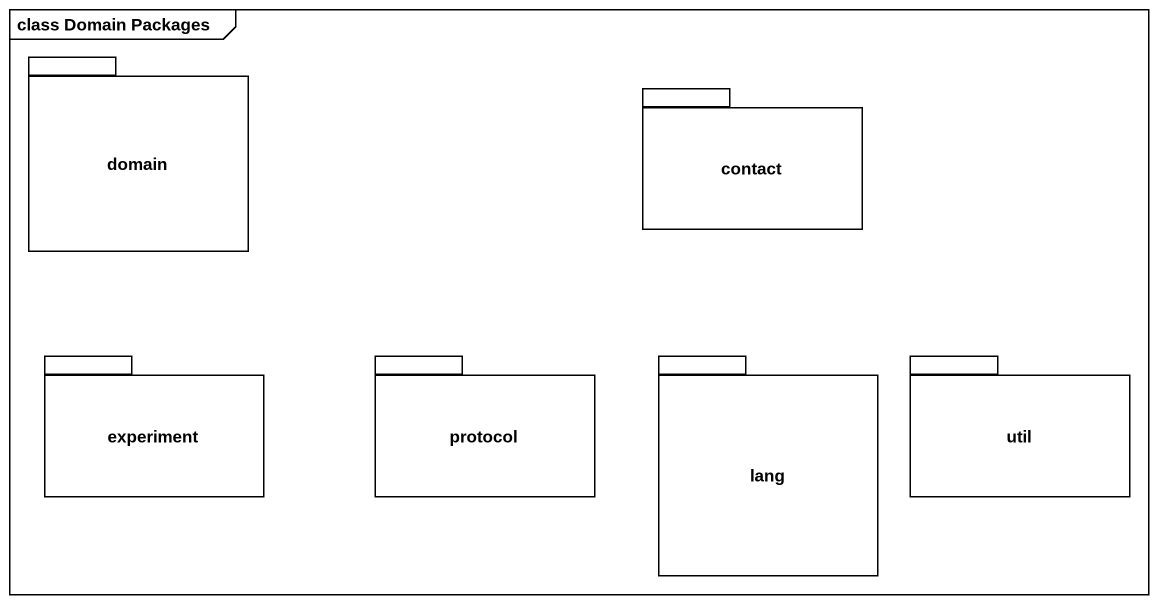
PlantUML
@startuml
mainframe class Domain Packages
package domain {
}
package contact {
}
package experiment {
}
package "protocol" as protocol_ {
}
package lang {
}
package util {
}
@enduml
